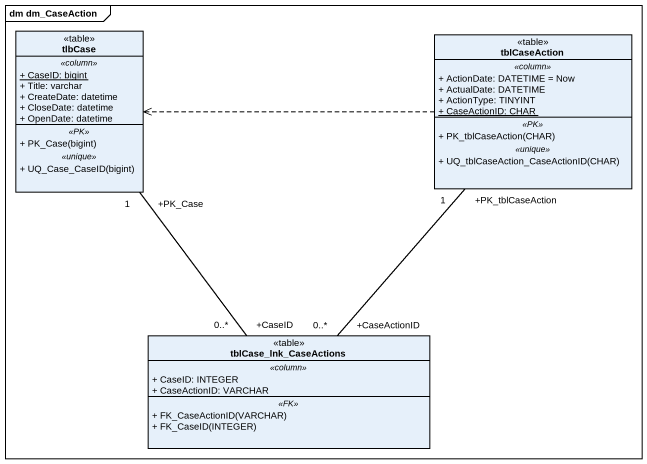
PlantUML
@startuml
mainframe dm dm_CaseAction
hide circle
hide empty members
skinparam classAttributeIconSize 0
class tlbCase <<table>> {
  .. <<column>> ..
  {static} + CaseID: bigint
  + Title: varchar
  + CreateDate: datetime
  + CloseDate: datetime
  + OpenDate: datetime
  .. <<PK>> ..
  + PK_Case(bigint)
  .. <<unique>> ..
  + UQ_Case_CaseID(bigint)
}
class tblCaseAction <<table>> {
  .. <<column>> ..
  + ActionDate: DATETIME = Now
  + ActualDate: DATETIME
  + ActionType: TINYINT
  {static} + CaseActionID: CHAR
  .. <<PK>> ..
  + PK_tblCaseAction(CHAR)
  .. <<unique>> ..
  + UQ_tblCaseAction_CaseActionID(CHAR)
}
class tblCase_lnk_CaseActions <<table>> {
  .. <<column>> ..
  + CaseID: INTEGER
  + CaseActionID: VARCHAR
  .. <<FK>> ..
  + FK_CaseActionID(VARCHAR)
  + FK_CaseID(INTEGER)
}
tblCaseAction .left.> tlbCase
tblCase_lnk_CaseActions "+CaseID\n0..*" -up- "+PK_Case\n1" tlbCase
tblCase_lnk_CaseActions "+CaseActionID\n0..*" -up- "+PK_tblCaseAction\n1" tblCaseAction
@enduml
